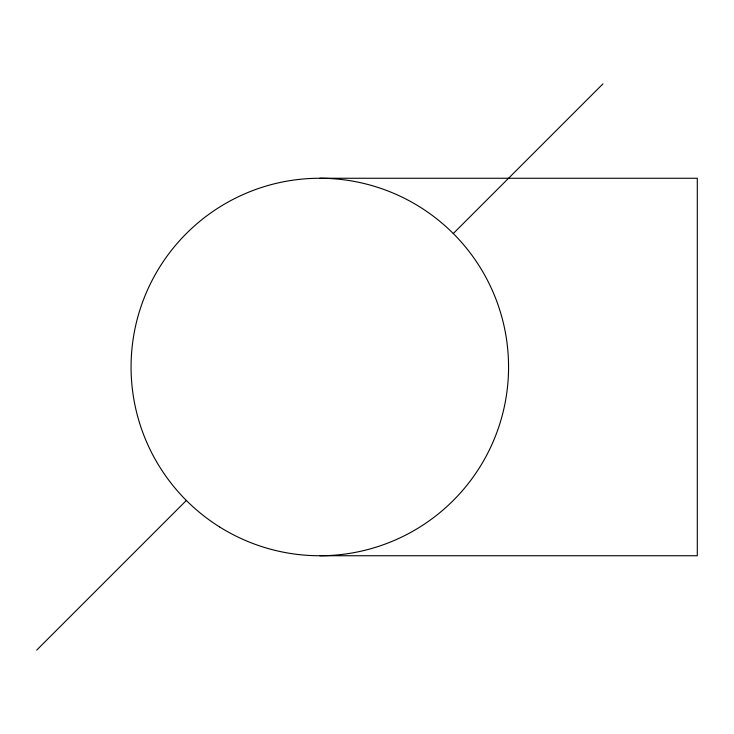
<?xml version="1.0" encoding="UTF-8"?>
<svg xmlns="http://www.w3.org/2000/svg" width="734" height="734" viewBox="0 0 734 734"><rect width="100%" height="100%" fill="white"/><g stroke="black" fill="none" stroke-linecap="round" stroke-linejoin="round"><path stroke-width="1.1" d="M36.7 650.113L186.353 500.46M453.273 233.54L602.926 83.887M319.813 178.261L697.3 178.261L697.3 555.739L319.813 555.739M219.539 526.902A188.739 188.739 0 0 0 508.433 373.89A188.739 188.739 0 0 0 231.476 200.208A188.739 188.739 0 0 0 219.539 526.902"/></g></svg>
